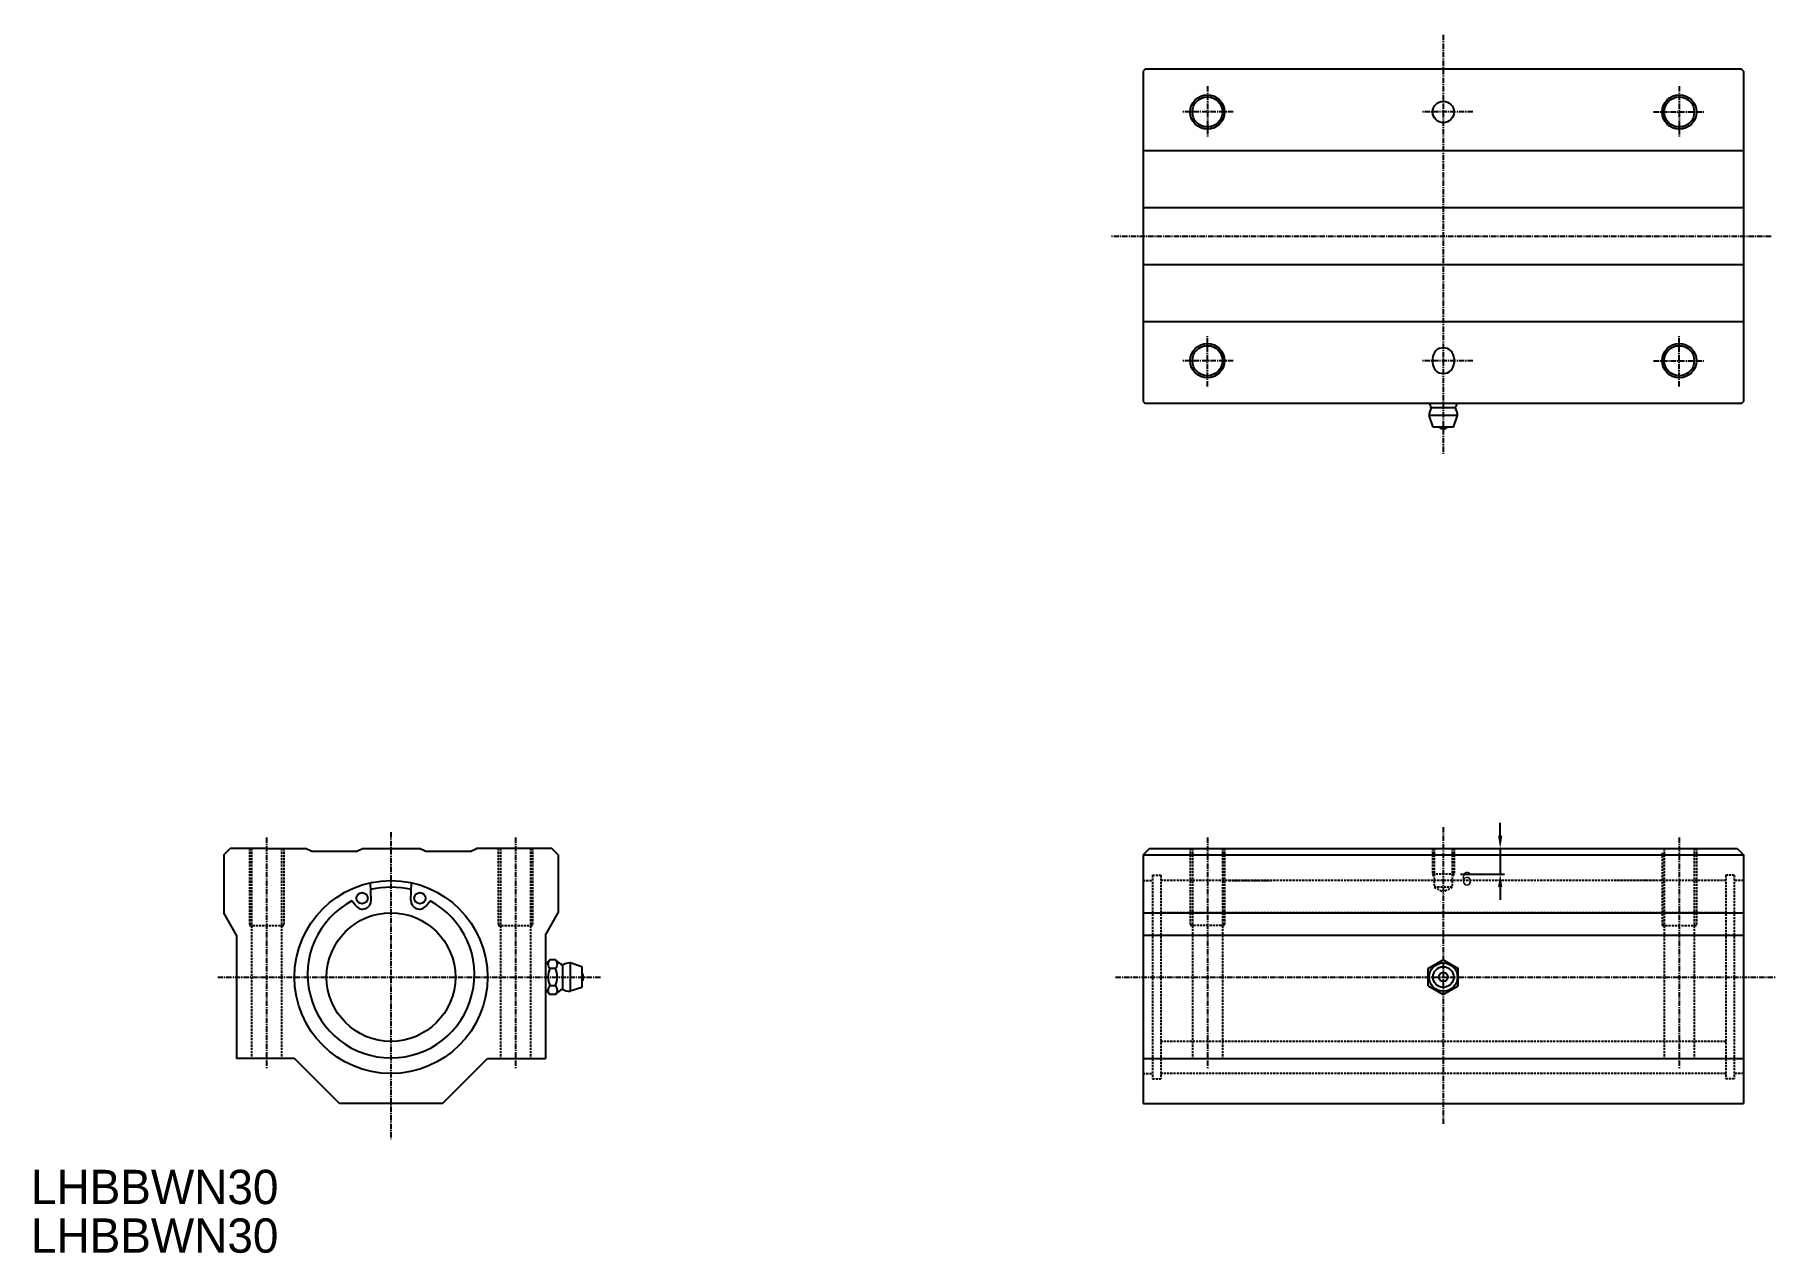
# Model space of a CAD drawing. Extents: x 138 to 544, y 58 to 342.
import ezdxf

# ---------------------------------------------------------------- set-up
doc = ezdxf.new("R2010")
doc.units = 0
doc.linetypes.add('CENTER', pattern=[2, 1.25, -0.25, 0.25, -0.25])
doc.linetypes.add('DASHED', pattern=[0.75, 0.5, -0.25])
doc.layers.get('0').update_dxf_attribs({"linetype": 'CONTINUOUS'})
doc.layers.get('DEFPOINTS').update_dxf_attribs({"linetype": 'CONTINUOUS'})
doc.layers.add('CENTER', color=1, linetype='CENTER')
doc.dimstyles.get("Standard").update_dxf_attribs({"dimtxt": 2.5, "dimasz": 2.5, "dimexe": 1.25, "dimexo": 0.625, "dimtad": 1, "dimcen": 2.5, "dimazin": 3, "dimtfac": 1, "dimtmove": 0, "dimatfit": 3})

# ---------------------------------------------------------------- blocks, each defined once
blk = doc.blocks.new('*D30')
at = {"color": 0, "linetype": 'CONTINUOUS'}
for p, q in [((479.37, 155.56), (479.37, 158.56)), ((470.11, 152.56), (480.37, 152.56)), ((479.37, 152.56), (479.37, 146.56)), ((470.11, 146.56), (480.37, 146.56)), ((479.37, 143.56), (479.37, 140.56))]:
    blk.add_line(p, q, dxfattribs=at)
for points in [[(478.87, 155.56), (479.87, 155.56), (479.37, 152.56)], [(478.87, 143.56), (479.87, 143.56), (479.37, 146.56)]]:
    blk.add_solid(points, dxfattribs=at)
at = {"layer": 'DEFPOINTS', "color": 0, "linetype": 'CONTINUOUS'}
for p in [(469.11, 152.56), (469.11, 146.56), (479.37, 146.56)]:
    blk.add_point(p, dxfattribs=at)
at = {"color": 0}
blk.add_text('6', height=3.2, dxfattribs=at).set_placement((470.38, 143.9))

msp = doc.modelspace()

# ---------------------------------------------------------------- linework, layer by layer
at = {"color": 7, "linetype": 'CONTINUOUS'}
for p, q in [((396.607, 334.322), (396.107, 333.822)), ((396.107, 333.822), (396.107, 256.822)), ((535.607, 334.322), (396.607, 334.322)), ((536.107, 333.822), (535.607, 334.322)), ((536.107, 333.822), (536.107, 256.822)), ((536.107, 315.272), (396.107, 315.272)), ((536.107, 301.972), (396.107, 301.972)), ((536.107, 288.672), (396.107, 288.672)), ((536.107, 275.372), (396.107, 275.372)), ((463.607, 266.822), (463.607, 265.822)), ((468.607, 266.822), (468.607, 265.822)), ((396.107, 256.822), (396.607, 256.322)), ((535.607, 256.322), (396.607, 256.322)), ((500.357, 256.322), (500.357, 256.322)), ((535.607, 256.322), (536.107, 256.822)), ((181.775, 151.064), (183.275, 152.564)), ((181.775, 151.064), (181.775, 137.564)), ((191.775, 152.564), (183.275, 152.564)), ((191.775, 152.564), (200.825, 152.564)), ((202.325, 151.814), (200.825, 152.564)), ((212.625, 151.814), (202.325, 151.814)), ((212.625, 151.814), (214.125, 152.564)), ((214.125, 152.564), (227.425, 152.564)), ((214.125, 152.564), (227.425, 152.564)), ((228.925, 151.814), (227.425, 152.564)), ((239.225, 151.814), (228.925, 151.814)), ((239.225, 151.814), (240.725, 152.564)), ((258.275, 152.564), (240.725, 152.564)), ((259.775, 151.064), (258.275, 152.564)), ((259.775, 151.064), (259.775, 137.564)), ((397.607, 152.564), (396.107, 151.064)), ((396.107, 151.064), (536.107, 151.064)), ((396.107, 151.064), (396.107, 93.064)), ((397.607, 152.564), (534.607, 152.564)), ((534.607, 152.564), (536.107, 151.064)), ((536.107, 151.064), (536.107, 93.064)), ((216.142, 140.509), (215.966, 144.544)), ((225.408, 140.509), (225.584, 144.544)), ((212.557, 139.204), (211.675, 140.354)), ((228.993, 139.204), (229.875, 140.354)), ((184.775, 132.368), (181.775, 137.564)), ((256.775, 132.368), (259.775, 137.564)), ((396.107, 137.564), (536.107, 137.564)), ((184.775, 132.368), (184.775, 103.564)), ((256.775, 132.368), (256.775, 103.564)), ((396.107, 132.368), (536.107, 132.368)), ((462.607, 124.585), (466.107, 126.605)), ((466.107, 126.605), (469.607, 124.585)), ((462.607, 120.543), (462.607, 124.585)), ((469.607, 120.543), (469.607, 124.585)), ((462.607, 120.543), (466.107, 118.523)), ((466.107, 118.523), (469.607, 120.543)), ((198.275, 103.564), (184.775, 103.564)), ((208.775, 93.064), (198.275, 103.564)), ((232.775, 93.064), (243.275, 103.564)), ((243.275, 103.564), (256.775, 103.564)), ((396.107, 103.564), (536.107, 103.564)), ((232.775, 93.064), (208.775, 93.064)), ((396.107, 93.064), (536.107, 93.064))]:
    msp.add_line(p, q, dxfattribs=at)
at = {"color": 7}
for p, q in [((469.407, 253.522), (462.807, 253.522)), ((463.707, 250.822), (462.807, 253.522)), ((468.907, 255.322), (463.307, 255.322)), ((468.507, 250.822), (469.407, 253.522)), ((465.058, 250.822), (463.707, 250.822)), ((467.155, 250.822), (465.058, 250.822)), ((468.507, 250.822), (467.155, 250.822)), ((257.817, 126.606), (256.775, 125.564)), ((259.117, 126.606), (257.817, 126.606)), ((262.575, 125.864), (262.575, 119.264)), ((265.275, 124.964), (262.575, 125.864)), ((259.117, 124.585), (257.817, 124.585)), ((260.775, 125.364), (260.775, 119.764)), ((265.275, 124.964), (265.275, 123.613)), ((265.275, 123.613), (265.275, 121.515)), ((256.775, 119.564), (257.817, 118.523)), ((259.117, 120.543), (257.817, 120.543)), ((259.117, 118.523), (257.817, 118.523)), ((265.275, 120.164), (262.575, 119.264)), ((265.275, 121.515), (265.275, 120.164))]:
    msp.add_line(p, q, dxfattribs=at)
at = {"color": 3, "linetype": 'DASHED'}
for p, q in [((187.775, 152.564), (187.775, 134.564)), ((188.275, 152.564), (188.275, 103.564)), ((195.275, 152.564), (195.275, 103.564)), ((195.775, 152.564), (195.775, 134.564)), ((245.775, 152.564), (245.775, 134.564)), ((246.275, 152.564), (246.275, 103.564)), ((253.275, 152.564), (253.275, 103.564)), ((253.775, 152.564), (253.775, 134.564)), ((407.107, 152.564), (407.107, 134.564)), ((407.607, 152.564), (407.607, 103.564)), ((414.607, 152.564), (414.607, 103.564)), ((415.107, 152.564), (415.107, 134.564)), ((463.607, 152.564), (463.607, 146.564)), ((464.007, 152.564), (464.007, 143.564)), ((468.207, 152.564), (468.207, 143.564)), ((468.607, 152.564), (468.607, 146.564)), ((517.107, 151.564), (517.107, 134.564)), ((517.607, 152.564), (517.607, 103.564)), ((524.607, 152.564), (524.607, 103.564)), ((525.107, 152.564), (525.107, 134.564)), ((398.307, 146.314), (398.307, 98.814)), ((398.307, 146.314), (400.257, 146.314)), ((400.257, 146.314), (400.257, 98.814)), ((463.607, 146.564), (463.957, 145.958)), ((468.607, 146.564), (463.607, 146.564)), ((468.607, 146.564), (468.257, 145.958)), ((531.957, 146.314), (531.957, 98.814)), ((533.907, 146.314), (531.957, 146.314)), ((533.907, 146.314), (533.907, 98.814)), ((396.107, 145.064), (398.307, 145.064)), ((531.957, 145.064), (400.257, 145.064)), ((416.107, 145.064), (426.107, 145.064)), ((468.207, 143.564), (464.007, 143.564)), ((464.007, 143.564), (466.107, 142.352)), ((468.207, 143.564), (466.107, 142.352)), ((516.107, 145.064), (506.107, 145.064)), ((536.107, 145.064), (533.907, 145.064)), ((187.775, 134.564), (195.775, 134.564)), ((245.775, 134.564), (253.775, 134.564)), ((531.957, 137.564), (400.257, 137.564)), ((415.107, 134.564), (407.107, 134.564)), ((517.107, 134.564), (525.107, 134.564)), ((531.957, 107.564), (400.257, 107.564)), ((396.107, 100.064), (398.307, 100.064)), ((398.307, 98.814), (400.257, 98.814)), ((531.957, 100.064), (400.257, 100.064)), ((533.907, 98.814), (531.957, 98.814)), ((536.107, 100.064), (533.907, 100.064))]:
    msp.add_line(p, q, dxfattribs=at)
at = {"color": 3}
for centre in [(411.107, 324.322), (521.107, 324.322), (411.107, 266.322), (521.107, 266.322)]:
    msp.add_circle(centre, 4, dxfattribs=at)
at = {"color": 7, "linetype": 'CONTINUOUS'}
for centre, radius in [((411.107, 324.322), 3.5), ((466.107, 324.322), 2.5), ((521.107, 324.322), 3.5), ((411.107, 266.322), 3.5), ((521.107, 266.322), 3.5), ((220.775, 122.564), 22.5), ((214.042, 140.964), 1.3), ((227.508, 140.964), 1.3), ((220.775, 122.564), 15), ((466.107, 122.564), 3.3), ((466.107, 122.564), 2.4), ((466.107, 122.564), 1.049)]:
    msp.add_circle(centre, radius, dxfattribs=at)
for centre, radius, start, end in [((466.107, 266.822), 2.5, 0, 180), ((466.107, 265.822), 2.5, 180, 0), ((457.559, 253.599), 6, 16.69003, 26.99164), ((474.654, 253.599), 6, 153.00836, 163.30997), ((220.775, 122.564), 20.95, 76.92359, 103.0764), ((220.775, 123.164), 19.45, 117.8957, 62.10426), ((214.144, 140.422), 2.001, 217.5057, 2.49328), ((227.406, 140.422), 2, 177.5067, 322.4943)]:
    msp.add_arc(centre, radius, start, end, dxfattribs=at)
at = {"color": 7}
for centre, radius, start, end in [((466.297, 253.522), 3.49, 148.95178, 180), ((465.917, 253.522), 3.49, 0, 31.04822), ((466.107, 251.997), 1.575, 228.24779, 311.75221), ((258.726, 125.595), 1.359, 131.98497, 228.01491), ((258.207, 125.595), 1.359, 311.98509, 48.01503), ((263.487, 130.716), 6, 225.00472, 243.12601), ((262.575, 122.374), 3.49, 90, 121.04822), ((262.129, 122.564), 4.762, 154.8911, 205.10894), ((254.805, 122.564), 4.762, 334.89106, 25.1089), ((264.1, 122.564), 1.575, 318.24779, 41.75221), ((258.726, 119.533), 1.359, 131.98515, 228.01491), ((258.207, 119.533), 1.359, 311.9851, 48.01486), ((263.487, 114.412), 6, 116.87401, 136.75701), ((262.575, 122.754), 3.49, 238.95178, 270)]:
    msp.add_arc(centre, radius, start, end, dxfattribs=at)
at = {"color": 7, "linetype": 'CONTINUOUS'}
for p in [(466.107, 269.322), (466.107, 263.322)]:
    msp.add_point(p, dxfattribs=at)
at = {"layer": 'CENTER', "color": 1, "linetype": 'CENTER'}
for p, q in [((466.107, 342.322), (466.107, 248.989)), ((466.107, 342.322), (466.107, 244.322)), ((411.107, 330.322), (411.107, 318.322)), ((521.107, 330.322), (521.107, 318.322)), ((417.107, 324.322), (405.107, 324.322)), ((472.985, 324.322), (460.985, 324.322)), ((515.107, 324.322), (527.107, 324.322)), ((542.507, 295.322), (388.641, 295.322)), ((508.507, 295.322), (422.641, 295.322)), ((411.107, 260.322), (411.107, 272.322)), ((521.107, 260.322), (521.107, 272.322)), ((417.107, 266.322), (405.107, 266.322)), ((472.985, 266.322), (460.985, 266.322)), ((515.107, 266.322), (527.107, 266.322)), ((191.775, 155.081), (191.775, 101.214)), ((220.775, 156.364), (220.775, 84.764)), ((249.775, 155.081), (249.775, 101.214)), ((411.107, 155.081), (411.107, 101.214)), ((466.107, 157.564), (466.107, 88.064)), ((521.107, 155.081), (521.107, 101.214)), ((180.375, 122.564), (269.775, 122.564)), ((389.707, 122.564), (543.707, 122.564))]:
    msp.add_line(p, q, dxfattribs=at)

# ---------------------------------------------------------------- texts
at = {"color": 7, "linetype": 'CONTINUOUS'}
for p in [(136.862, 69.615), (136.862, 58.281)]:
    msp.add_text('LHBBWN30', height=8, dxfattribs=at).set_placement(p)

# ---------------------------------------------------------------- dimensions: what is measured, and where the dimension line sits
dim = msp.add_linear_dim(base=(479.375, 146.564), p1=(469.107, 152.564), p2=(469.107, 146.564), angle=90, dimstyle='Standard', override={"dimtmove": 0, "dimtzin": 0}, dxfattribs=at)
dim.commit()
dim.dimension.update_dxf_attribs({"geometry": '*D30', "text_midpoint": (476.775, 149.564)})

doc.saveas('drawing.dxf')
